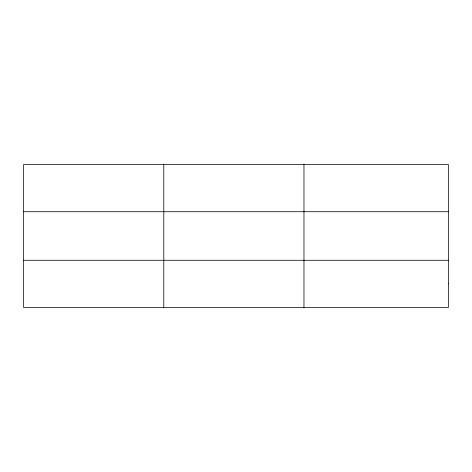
<?xml version="1.0" encoding="UTF-8"?>
<svg xmlns="http://www.w3.org/2000/svg" width="472" height="472" viewBox="0 0 472 472"><rect width="100%" height="100%" fill="white"/><g stroke="black" fill="none" stroke-linecap="round" stroke-linejoin="round"><path stroke-width="0.71" d="M163.784 164.58L163.784 307.419M303.968 164.58L303.968 307.419M23.6 211.716L448.4 211.716M23.6 260.284L448.4 260.284M448.4 283.849L448.4 307.419L23.6 307.419L23.6 164.58L448.4 164.58L448.4 283.849"/></g></svg>
